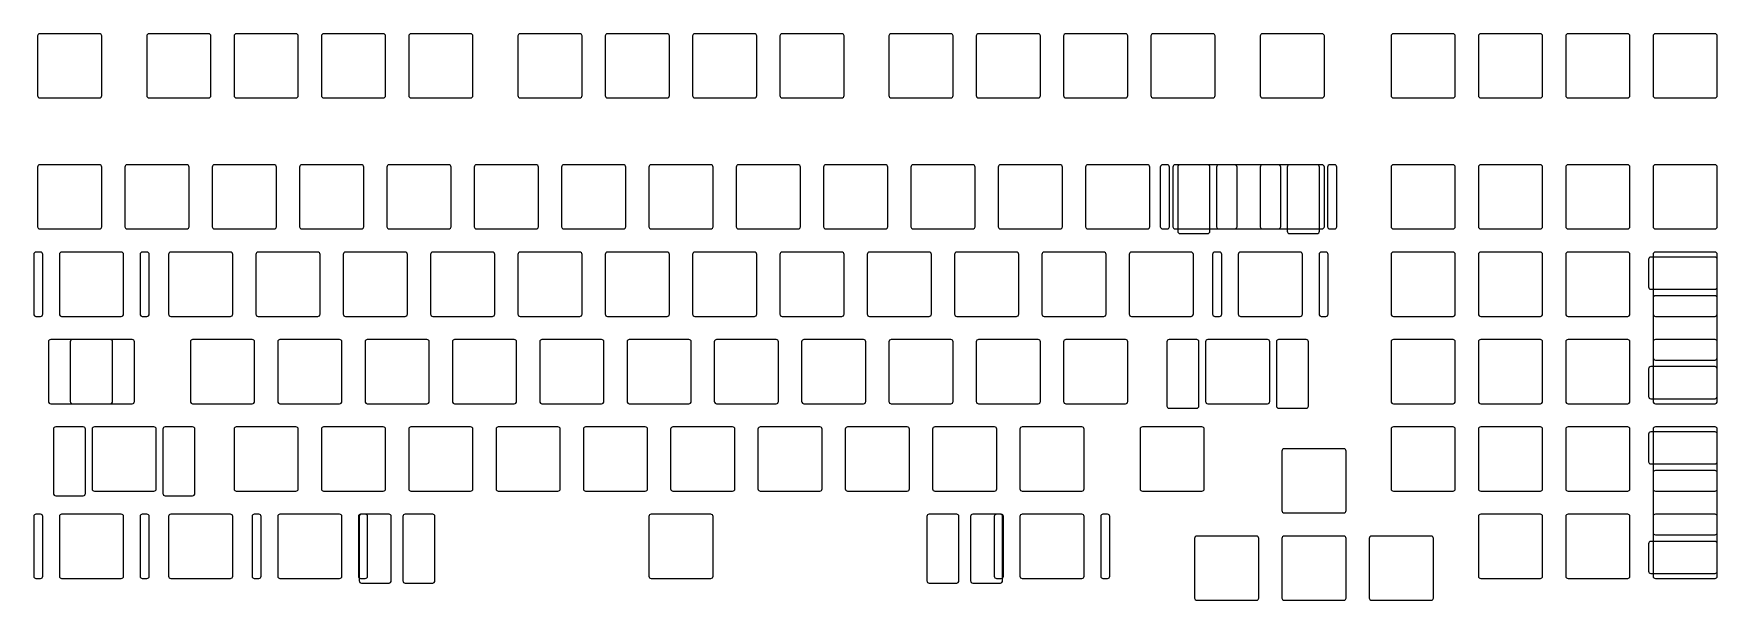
# Model space of a CAD drawing. Header units: millimetres. Extents: x 2 to 369, y -126 to -3.
import ezdxf

# ---------------------------------------------------------------- set-up
doc = ezdxf.new("R2010")
doc.units = ezdxf.units.MM

msp = doc.modelspace()

# ---------------------------------------------------------------- linework, layer by layer
for p, q in [((2.525, -3.025), (2.525, -16.025)), ((16.025, -2.525), (3.025, -2.525)), ((16.525, -16.025), (16.525, -3.025)), ((26.3375, -3.025), (26.3375, -16.025)), ((39.8375, -2.525), (26.8375, -2.525)), ((40.3375, -16.025), (40.3375, -3.025)), ((45.3875, -3.025), (45.3875, -16.025)), ((58.8875, -2.525), (45.8875, -2.525)), ((59.3875, -16.025), (59.3875, -3.025)), ((64.4375, -3.025), (64.4375, -16.025)), ((77.9375, -2.525), (64.9375, -2.525)), ((78.4375, -16.025), (78.4375, -3.025)), ((83.4875, -3.025), (83.4875, -16.025)), ((96.9875, -2.525), (83.9875, -2.525)), ((97.4875, -16.025), (97.4875, -3.025)), ((107.3, -3.025), (107.3, -16.025)), ((120.8, -2.525), (107.8, -2.525)), ((121.3, -16.025), (121.3, -3.025)), ((126.35, -3.025), (126.35, -16.025)), ((139.85, -2.525), (126.85, -2.525)), ((140.35, -16.025), (140.35, -3.025)), ((145.4, -3.025), (145.4, -16.025)), ((158.9, -2.525), (145.9, -2.525)), ((159.4, -16.025), (159.4, -3.025)), ((164.45, -3.025), (164.45, -16.025)), ((177.95, -2.525), (164.95, -2.525)), ((178.45, -16.025), (178.45, -3.025)), ((188.2625, -3.025), (188.2625, -16.025)), ((201.7625, -2.525), (188.7625, -2.525)), ((202.2625, -16.025), (202.2625, -3.025)), ((207.3125, -3.025), (207.3125, -16.025)), ((220.8125, -2.525), (207.8125, -2.525)), ((221.3125, -16.025), (221.3125, -3.025)), ((226.3625, -3.025), (226.3625, -16.025)), ((239.8625, -2.525), (226.8625, -2.525)), ((240.3625, -16.025), (240.3625, -3.025)), ((245.4125, -3.025), (245.4125, -16.025)), ((258.9125, -2.525), (245.9125, -2.525)), ((259.4125, -16.025), (259.4125, -3.025)), ((269.225, -3.025), (269.225, -16.025)), ((282.725, -2.525), (269.725, -2.525)), ((283.225, -16.025), (283.225, -3.025)), ((297.8, -3.025), (297.8, -16.025)), ((311.3, -2.525), (298.3, -2.525)), ((311.8, -16.025), (311.8, -3.025)), ((316.85, -3.025), (316.85, -16.025)), ((330.35, -2.525), (317.35, -2.525)), ((330.85, -16.025), (330.85, -3.025)), ((335.9, -3.025), (335.9, -16.025)), ((349.4, -2.525), (336.4, -2.525)), ((349.9, -16.025), (349.9, -3.025)), ((354.95, -3.025), (354.95, -16.025)), ((368.45, -2.525), (355.45, -2.525)), ((368.95, -16.025), (368.95, -3.025)), ((3.025, -16.525), (16.025, -16.525)), ((26.8375, -16.525), (39.8375, -16.525)), ((45.8875, -16.525), (58.8875, -16.525)), ((64.9375, -16.525), (77.9375, -16.525)), ((83.9875, -16.525), (96.9875, -16.525)), ((107.8, -16.525), (120.8, -16.525)), ((126.85, -16.525), (139.85, -16.525)), ((145.9, -16.525), (158.9, -16.525)), ((164.95, -16.525), (177.95, -16.525)), ((188.7625, -16.525), (201.7625, -16.525)), ((207.8125, -16.525), (220.8125, -16.525)), ((226.8625, -16.525), (239.8625, -16.525)), ((245.9125, -16.525), (258.9125, -16.525)), ((269.725, -16.525), (282.725, -16.525)), ((298.3, -16.525), (311.3, -16.525)), ((317.35, -16.525), (330.35, -16.525)), ((336.4, -16.525), (349.4, -16.525)), ((355.45, -16.525), (368.45, -16.525)), ((2.525, -31.6), (2.525, -44.6)), ((16.025, -31.1), (3.025, -31.1)), ((16.525, -44.6), (16.525, -31.6)), ((21.575, -31.6), (21.575, -44.6)), ((35.075, -31.1), (22.075, -31.1)), ((35.575, -44.6), (35.575, -31.6)), ((40.625, -31.6), (40.625, -44.6)), ((54.125, -31.1), (41.125, -31.1)), ((54.625, -44.6), (54.625, -31.6)), ((59.675, -31.6), (59.675, -44.6)), ((73.175, -31.1), (60.175, -31.1)), ((73.675, -44.6), (73.675, -31.6)), ((78.725, -31.6), (78.725, -44.6)), ((92.225, -31.1), (79.225, -31.1)), ((92.725, -44.6), (92.725, -31.6)), ((97.775, -31.6), (97.775, -44.6)), ((111.275, -31.1), (98.275, -31.1)), ((111.775, -44.6), (111.775, -31.6)), ((116.825, -31.6), (116.825, -44.6)), ((130.325, -31.1), (117.325, -31.1)), ((130.825, -44.6), (130.825, -31.6)), ((135.875, -31.6), (135.875, -44.6)), ((149.375, -31.1), (136.375, -31.1)), ((149.875, -44.6), (149.875, -31.6)), ((154.925, -31.6), (154.925, -44.6)), ((168.425, -31.1), (155.425, -31.1)), ((168.925, -44.6), (168.925, -31.6)), ((173.975, -31.6), (173.975, -44.6)), ((187.475, -31.1), (174.475, -31.1)), ((187.975, -44.6), (187.975, -31.6)), ((193.025, -31.6), (193.025, -44.6)), ((206.525, -31.1), (193.525, -31.1)), ((207.025, -44.6), (207.025, -31.6)), ((212.075, -31.6), (212.075, -44.6)), ((225.575, -31.1), (212.575, -31.1)), ((226.075, -44.6), (226.075, -31.6)), ((231.125, -31.6), (231.125, -44.6)), ((244.625, -31.1), (231.625, -31.1)), ((245.125, -44.6), (245.125, -31.6)), ((247.45, -31.6), (247.45, -44.6)), ((248.95, -31.1), (247.95, -31.1)), ((249.45, -44.6), (249.45, -31.6)), ((250.175, -31.6), (250.175, -44.6)), ((263.675, -31.1), (250.675, -31.1)), ((251.262, -31.6), (251.262, -45.6)), ((257.762, -31.1), (251.762, -31.1)), ((258.262, -45.6), (258.262, -31.6)), ((259.7, -31.6), (259.7, -44.6)), ((273.2, -31.1), (260.2, -31.1)), ((264.175, -44.6), (264.175, -31.6)), ((269.225, -31.6), (269.225, -44.6)), ((282.725, -31.1), (269.725, -31.1)), ((273.7, -44.6), (273.7, -31.6)), ((275.138, -31.6), (275.138, -45.6)), ((281.638, -31.1), (275.638, -31.1)), ((282.138, -45.6), (282.138, -31.6)), ((283.225, -44.6), (283.225, -31.6)), ((283.95, -31.6), (283.95, -44.6)), ((285.45, -31.1), (284.45, -31.1)), ((285.95, -44.6), (285.95, -31.6)), ((297.8, -31.6), (297.8, -44.6)), ((311.3, -31.1), (298.3, -31.1)), ((311.8, -44.6), (311.8, -31.6)), ((316.85, -31.6), (316.85, -44.6)), ((330.35, -31.1), (317.35, -31.1)), ((330.85, -44.6), (330.85, -31.6)), ((335.9, -31.6), (335.9, -44.6)), ((349.4, -31.1), (336.4, -31.1)), ((349.9, -44.6), (349.9, -31.6)), ((354.95, -31.6), (354.95, -44.6)), ((368.45, -31.1), (355.45, -31.1)), ((368.95, -44.6), (368.95, -31.6)), ((3.025, -45.1), (16.025, -45.1)), ((22.075, -45.1), (35.075, -45.1)), ((41.125, -45.1), (54.125, -45.1)), ((60.175, -45.1), (73.175, -45.1)), ((79.225, -45.1), (92.225, -45.1)), ((98.275, -45.1), (111.275, -45.1)), ((117.325, -45.1), (130.325, -45.1)), ((136.375, -45.1), (149.375, -45.1)), ((155.425, -45.1), (168.425, -45.1)), ((174.475, -45.1), (187.475, -45.1)), ((193.525, -45.1), (206.525, -45.1)), ((212.575, -45.1), (225.575, -45.1)), ((231.625, -45.1), (244.625, -45.1)), ((247.95, -45.1), (248.95, -45.1)), ((250.675, -45.1), (263.675, -45.1)), ((251.762, -46.1), (257.762, -46.1)), ((260.2, -45.1), (273.2, -45.1)), ((269.725, -45.1), (282.725, -45.1)), ((275.638, -46.1), (281.638, -46.1)), ((284.45, -45.1), (285.45, -45.1)), ((298.3, -45.1), (311.3, -45.1)), ((317.35, -45.1), (330.35, -45.1)), ((336.4, -45.1), (349.4, -45.1)), ((355.45, -45.1), (368.45, -45.1)), ((1.6875, -50.65), (1.6875, -63.65)), ((3.1875, -50.15), (2.1875, -50.15)), ((3.6875, -63.65), (3.6875, -50.65)), ((7.2875, -50.65), (7.2875, -63.65)), ((20.7875, -50.15), (7.7875, -50.15)), ((21.2875, -63.65), (21.2875, -50.65)), ((24.8875, -50.65), (24.8875, -63.65)), ((26.3875, -50.15), (25.3875, -50.15)), ((26.8875, -63.65), (26.8875, -50.65)), ((31.1, -50.65), (31.1, -63.65)), ((44.6, -50.15), (31.6, -50.15)), ((45.1, -63.65), (45.1, -50.65)), ((50.15, -50.65), (50.15, -63.65)), ((63.65, -50.15), (50.65, -50.15)), ((64.15, -63.65), (64.15, -50.65)), ((69.2, -50.65), (69.2, -63.65)), ((82.7, -50.15), (69.7, -50.15)), ((83.2, -63.65), (83.2, -50.65)), ((88.25, -50.65), (88.25, -63.65)), ((101.75, -50.15), (88.75, -50.15)), ((102.25, -63.65), (102.25, -50.65)), ((107.3, -50.65), (107.3, -63.65)), ((120.8, -50.15), (107.8, -50.15)), ((121.3, -63.65), (121.3, -50.65)), ((126.35, -50.65), (126.35, -63.65)), ((139.85, -50.15), (126.85, -50.15)), ((140.35, -63.65), (140.35, -50.65)), ((145.4, -50.65), (145.4, -63.65)), ((158.9, -50.15), (145.9, -50.15)), ((159.4, -63.65), (159.4, -50.65)), ((164.45, -50.65), (164.45, -63.65)), ((177.95, -50.15), (164.95, -50.15)), ((178.45, -63.65), (178.45, -50.65)), ((183.5, -50.65), (183.5, -63.65)), ((197, -50.15), (184, -50.15)), ((197.5, -63.65), (197.5, -50.65)), ((202.55, -50.65), (202.55, -63.65)), ((216.05, -50.15), (203.05, -50.15)), ((216.55, -63.65), (216.55, -50.65)), ((221.6, -50.65), (221.6, -63.65)), ((235.1, -50.15), (222.1, -50.15)), ((235.6, -63.65), (235.6, -50.65)), ((240.65, -50.65), (240.65, -63.65)), ((254.15, -50.15), (241.15, -50.15)), ((254.65, -63.65), (254.65, -50.65)), ((258.8625, -50.65), (258.8625, -63.65)), ((260.3625, -50.15), (259.3625, -50.15)), ((260.8625, -63.65), (260.8625, -50.65)), ((264.4625, -50.65), (264.4625, -63.65)), ((277.9625, -50.15), (264.9625, -50.15)), ((278.4625, -63.65), (278.4625, -50.65)), ((282.0625, -50.65), (282.0625, -63.65)), ((283.5625, -50.15), (282.5625, -50.15)), ((284.0625, -63.65), (284.0625, -50.65)), ((297.8, -50.65), (297.8, -63.65)), ((311.3, -50.15), (298.3, -50.15)), ((311.8, -63.65), (311.8, -50.65)), ((316.85, -50.65), (316.85, -63.65)), ((330.35, -50.15), (317.35, -50.15)), ((330.85, -63.65), (330.85, -50.65)), ((335.9, -50.65), (335.9, -63.65)), ((349.4, -50.15), (336.4, -50.15)), ((349.9, -63.65), (349.9, -50.65)), ((368.45, -51.237), (354.45, -51.237)), ((354.95, -50.65), (354.95, -63.65)), ((368.45, -50.15), (355.45, -50.15)), ((368.95, -63.65), (368.95, -50.65)), ((353.95, -51.737), (353.95, -57.737)), ((368.95, -57.737), (368.95, -51.737)), ((354.45, -58.237), (368.45, -58.237)), ((354.95, -60.175), (354.95, -73.175)), ((368.45, -59.675), (355.45, -59.675)), ((368.95, -73.175), (368.95, -60.175)), ((2.1875, -64.15), (3.1875, -64.15)), ((7.7875, -64.15), (20.7875, -64.15)), ((25.3875, -64.15), (26.3875, -64.15)), ((31.6, -64.15), (44.6, -64.15)), ((50.65, -64.15), (63.65, -64.15)), ((69.7, -64.15), (82.7, -64.15)), ((88.75, -64.15), (101.75, -64.15)), ((107.8, -64.15), (120.8, -64.15)), ((126.85, -64.15), (139.85, -64.15)), ((145.9, -64.15), (158.9, -64.15)), ((164.95, -64.15), (177.95, -64.15)), ((184, -64.15), (197, -64.15)), ((203.05, -64.15), (216.05, -64.15)), ((222.1, -64.15), (235.1, -64.15)), ((241.15, -64.15), (254.15, -64.15)), ((259.3625, -64.15), (260.3625, -64.15)), ((264.9625, -64.15), (277.9625, -64.15)), ((282.5625, -64.15), (283.5625, -64.15)), ((298.3, -64.15), (311.3, -64.15)), ((317.35, -64.15), (330.35, -64.15)), ((336.4, -64.15), (349.4, -64.15)), ((355.45, -64.15), (368.45, -64.15)), ((4.90625, -69.7), (4.90625, -82.7)), ((18.40625, -69.2), (5.40625, -69.2)), ((9.66875, -69.7), (9.66875, -82.7)), ((23.16875, -69.2), (10.16875, -69.2)), ((18.90625, -82.7), (18.90625, -69.7)), ((23.66875, -82.7), (23.66875, -69.7)), ((35.8625, -69.7), (35.8625, -82.7)), ((49.3625, -69.2), (36.3625, -69.2)), ((49.8625, -82.7), (49.8625, -69.7)), ((54.9125, -69.7), (54.9125, -82.7)), ((68.4125, -69.2), (55.4125, -69.2)), ((68.9125, -82.7), (68.9125, -69.7)), ((73.9625, -69.7), (73.9625, -82.7)), ((87.4625, -69.2), (74.4625, -69.2)), ((87.9625, -82.7), (87.9625, -69.7)), ((93.0125, -69.7), (93.0125, -82.7)), ((106.5125, -69.2), (93.5125, -69.2)), ((107.0125, -82.7), (107.0125, -69.7)), ((112.0625, -69.7), (112.0625, -82.7)), ((125.5625, -69.2), (112.5625, -69.2)), ((126.0625, -82.7), (126.0625, -69.7)), ((131.1125, -69.7), (131.1125, -82.7)), ((144.6125, -69.2), (131.6125, -69.2)), ((145.1125, -82.7), (145.1125, -69.7)), ((150.1625, -69.7), (150.1625, -82.7)), ((163.6625, -69.2), (150.6625, -69.2)), ((164.1625, -82.7), (164.1625, -69.7)), ((169.2125, -69.7), (169.2125, -82.7)), ((182.7125, -69.2), (169.7125, -69.2)), ((183.2125, -82.7), (183.2125, -69.7)), ((188.2625, -69.7), (188.2625, -82.7)), ((201.7625, -69.2), (188.7625, -69.2)), ((202.2625, -82.7), (202.2625, -69.7)), ((207.3125, -69.7), (207.3125, -82.7)), ((220.8125, -69.2), (207.8125, -69.2)), ((221.3125, -82.7), (221.3125, -69.7)), ((226.3625, -69.7), (226.3625, -82.7)), ((239.8625, -69.2), (226.8625, -69.2)), ((240.3625, -82.7), (240.3625, -69.7)), ((248.88075, -69.7), (248.88075, -83.7)), ((255.38075, -69.2), (249.38075, -69.2)), ((255.88075, -83.7), (255.88075, -69.7)), ((257.31875, -69.7), (257.31875, -82.7)), ((270.81875, -69.2), (257.81875, -69.2)), ((271.31875, -82.7), (271.31875, -69.7)), ((272.75675, -69.7), (272.75675, -83.7)), ((279.25675, -69.2), (273.25675, -69.2)), ((279.75675, -83.7), (279.75675, -69.7)), ((297.8, -69.7), (297.8, -82.7)), ((311.3, -69.2), (298.3, -69.2)), ((311.8, -82.7), (311.8, -69.7)), ((316.85, -69.7), (316.85, -82.7)), ((330.35, -69.2), (317.35, -69.2)), ((330.85, -82.7), (330.85, -69.7)), ((335.9, -69.7), (335.9, -82.7)), ((349.4, -69.2), (336.4, -69.2)), ((349.9, -82.7), (349.9, -69.7)), ((354.95, -69.7), (354.95, -82.7)), ((368.45, -69.2), (355.45, -69.2)), ((368.95, -82.7), (368.95, -69.7)), ((353.95, -75.613), (353.95, -81.613)), ((368.45, -75.113), (354.45, -75.113)), ((355.45, -73.675), (368.45, -73.675)), ((368.95, -81.613), (368.95, -75.613)), ((5.40625, -83.2), (18.40625, -83.2)), ((10.16875, -83.2), (23.16875, -83.2)), ((36.3625, -83.2), (49.3625, -83.2)), ((55.4125, -83.2), (68.4125, -83.2)), ((74.4625, -83.2), (87.4625, -83.2)), ((93.5125, -83.2), (106.5125, -83.2)), ((112.5625, -83.2), (125.5625, -83.2)), ((131.6125, -83.2), (144.6125, -83.2)), ((150.6625, -83.2), (163.6625, -83.2)), ((169.7125, -83.2), (182.7125, -83.2)), ((188.7625, -83.2), (201.7625, -83.2)), ((207.8125, -83.2), (220.8125, -83.2)), ((226.8625, -83.2), (239.8625, -83.2)), ((249.38075, -84.2), (255.38075, -84.2)), ((257.81875, -83.2), (270.81875, -83.2)), ((273.25675, -84.2), (279.25675, -84.2)), ((298.3, -83.2), (311.3, -83.2)), ((317.35, -83.2), (330.35, -83.2)), ((336.4, -83.2), (349.4, -83.2)), ((354.45, -82.113), (368.45, -82.113)), ((355.45, -83.2), (368.45, -83.2)), ((5.99325, -88.75), (5.99325, -102.75)), ((12.49325, -88.25), (6.49325, -88.25)), ((12.99325, -102.75), (12.99325, -88.75)), ((14.43125, -88.75), (14.43125, -101.75)), ((27.93125, -88.25), (14.93125, -88.25)), ((28.43125, -101.75), (28.43125, -88.75)), ((29.86925, -88.75), (29.86925, -102.75)), ((36.36925, -88.25), (30.36925, -88.25)), ((36.86925, -102.75), (36.86925, -88.75)), ((45.3875, -88.75), (45.3875, -101.75)), ((58.8875, -88.25), (45.8875, -88.25)), ((59.3875, -101.75), (59.3875, -88.75)), ((64.4375, -88.75), (64.4375, -101.75)), ((77.9375, -88.25), (64.9375, -88.25)), ((78.4375, -101.75), (78.4375, -88.75)), ((83.4875, -88.75), (83.4875, -101.75)), ((96.9875, -88.25), (83.9875, -88.25)), ((97.4875, -101.75), (97.4875, -88.75)), ((102.5375, -88.75), (102.5375, -101.75)), ((116.0375, -88.25), (103.0375, -88.25)), ((116.5375, -101.75), (116.5375, -88.75)), ((121.5875, -88.75), (121.5875, -101.75)), ((135.0875, -88.25), (122.0875, -88.25)), ((135.5875, -101.75), (135.5875, -88.75)), ((140.6375, -88.75), (140.6375, -101.75)), ((154.1375, -88.25), (141.1375, -88.25)), ((154.6375, -101.75), (154.6375, -88.75)), ((159.6875, -88.75), (159.6875, -101.75)), ((173.1875, -88.25), (160.1875, -88.25)), ((173.6875, -101.75), (173.6875, -88.75)), ((178.7375, -88.75), (178.7375, -101.75)), ((192.2375, -88.25), (179.2375, -88.25)), ((192.7375, -101.75), (192.7375, -88.75)), ((197.7875, -88.75), (197.7875, -101.75)), ((211.2875, -88.25), (198.2875, -88.25)), ((211.7875, -101.75), (211.7875, -88.75)), ((216.8375, -88.75), (216.8375, -101.75)), ((230.3375, -88.25), (217.3375, -88.25)), ((230.8375, -101.75), (230.8375, -88.75)), ((243.03125, -88.75), (243.03125, -101.75)), ((256.53125, -88.25), (243.53125, -88.25)), ((257.03125, -101.75), (257.03125, -88.75)), ((297.8, -88.75), (297.8, -101.75)), ((311.3, -88.25), (298.3, -88.25)), ((311.8, -101.75), (311.8, -88.75)), ((316.85, -88.75), (316.85, -101.75)), ((330.35, -88.25), (317.35, -88.25)), ((330.85, -101.75), (330.85, -88.75)), ((335.9, -88.75), (335.9, -101.75)), ((349.4, -88.25), (336.4, -88.25)), ((349.9, -101.75), (349.9, -88.75)), ((353.95, -89.837), (353.95, -95.837)), ((368.45, -89.337), (354.45, -89.337)), ((354.95, -88.75), (354.95, -101.75)), ((368.45, -88.25), (355.45, -88.25)), ((368.95, -101.75), (368.95, -88.75)), ((368.95, -95.837), (368.95, -89.837)), ((273.9875, -93.5125), (273.9875, -106.5125)), ((287.4875, -93.0125), (274.4875, -93.0125)), ((287.9875, -106.5125), (287.9875, -93.5125)), ((354.45, -96.337), (368.45, -96.337)), ((354.95, -98.275), (354.95, -111.275)), ((368.45, -97.775), (355.45, -97.775)), ((368.95, -111.275), (368.95, -98.275)), ((14.93125, -102.25), (27.93125, -102.25)), ((45.8875, -102.25), (58.8875, -102.25)), ((64.9375, -102.25), (77.9375, -102.25)), ((83.9875, -102.25), (96.9875, -102.25)), ((103.0375, -102.25), (116.0375, -102.25)), ((122.0875, -102.25), (135.0875, -102.25)), ((141.1375, -102.25), (154.1375, -102.25)), ((160.1875, -102.25), (173.1875, -102.25)), ((179.2375, -102.25), (192.2375, -102.25)), ((198.2875, -102.25), (211.2875, -102.25)), ((217.3375, -102.25), (230.3375, -102.25)), ((243.53125, -102.25), (256.53125, -102.25)), ((298.3, -102.25), (311.3, -102.25)), ((317.35, -102.25), (330.35, -102.25)), ((336.4, -102.25), (349.4, -102.25)), ((355.45, -102.25), (368.45, -102.25)), ((6.49325, -103.25), (12.49325, -103.25)), ((30.36925, -103.25), (36.36925, -103.25)), ((1.6875, -107.8), (1.6875, -120.8)), ((3.1875, -107.3), (2.1875, -107.3)), ((3.6875, -120.8), (3.6875, -107.8)), ((7.2875, -107.8), (7.2875, -120.8)), ((20.7875, -107.3), (7.7875, -107.3)), ((21.2875, -120.8), (21.2875, -107.8)), ((24.8875, -107.8), (24.8875, -120.8)), ((26.3875, -107.3), (25.3875, -107.3)), ((26.8875, -120.8), (26.8875, -107.8)), ((31.1, -107.8), (31.1, -120.8)), ((44.6, -107.3), (31.6, -107.3)), ((45.1, -120.8), (45.1, -107.8)), ((49.3125, -107.8), (49.3125, -120.8)), ((50.8125, -107.3), (49.8125, -107.3)), ((51.3125, -120.8), (51.3125, -107.8)), ((54.9125, -107.8), (54.9125, -120.8)), ((68.4125, -107.3), (55.4125, -107.3)), ((68.9125, -120.8), (68.9125, -107.8)), ((72.5125, -107.8), (72.5125, -120.8)), ((72.7, -107.8), (72.7, -121.8)), ((74.0125, -107.3), (73.0125, -107.3)), ((79.2, -107.3), (73.2, -107.3)), ((74.5125, -120.8), (74.5125, -107.8)), ((79.7, -121.8), (79.7, -107.8)), ((82.225, -107.8), (82.225, -121.8)), ((88.725, -107.3), (82.725, -107.3)), ((89.225, -121.8), (89.225, -107.8)), ((135.875, -107.8), (135.875, -120.8)), ((135.875, -107.8), (135.875, -120.8)), ((149.375, -107.3), (136.375, -107.3)), ((149.375, -107.3), (136.375, -107.3)), ((149.875, -120.8), (149.875, -107.8)), ((149.875, -120.8), (149.875, -107.8)), ((196.525, -107.8), (196.525, -121.8)), ((203.025, -107.3), (197.025, -107.3)), ((203.525, -121.8), (203.525, -107.8)), ((206.05, -107.8), (206.05, -121.8)), ((212.55, -107.3), (206.55, -107.3)), ((211.2375, -107.8), (211.2375, -120.8)), ((212.7375, -107.3), (211.7375, -107.3)), ((213.05, -121.8), (213.05, -107.8)), ((213.2375, -120.8), (213.2375, -107.8)), ((216.8375, -107.8), (216.8375, -120.8)), ((230.3375, -107.3), (217.3375, -107.3)), ((230.8375, -120.8), (230.8375, -107.8)), ((234.4375, -107.8), (234.4375, -120.8)), ((235.9375, -107.3), (234.9375, -107.3)), ((236.4375, -120.8), (236.4375, -107.8)), ((274.4875, -107.0125), (287.4875, -107.0125)), ((316.85, -107.8), (316.85, -120.8)), ((330.35, -107.3), (317.35, -107.3)), ((330.85, -120.8), (330.85, -107.8)), ((335.9, -107.8), (335.9, -120.8)), ((349.4, -107.3), (336.4, -107.3)), ((349.9, -120.8), (349.9, -107.8)), ((354.95, -107.8), (354.95, -120.8)), ((368.45, -107.3), (355.45, -107.3)), ((368.95, -120.8), (368.95, -107.8)), ((254.9375, -112.5625), (254.9375, -125.5625)), ((268.4375, -112.0625), (255.4375, -112.0625)), ((268.9375, -125.5625), (268.9375, -112.5625)), ((273.9875, -112.5625), (273.9875, -125.5625)), ((287.4875, -112.0625), (274.4875, -112.0625)), ((287.9875, -125.5625), (287.9875, -112.5625)), ((293.0375, -112.5625), (293.0375, -125.5625)), ((306.5375, -112.0625), (293.5375, -112.0625)), ((307.0375, -125.5625), (307.0375, -112.5625)), ((353.95, -113.713), (353.95, -119.713)), ((368.45, -113.213), (354.45, -113.213)), ((355.45, -111.775), (368.45, -111.775)), ((368.95, -119.713), (368.95, -113.713)), ((354.45, -120.213), (368.45, -120.213)), ((2.1875, -121.3), (3.1875, -121.3)), ((7.7875, -121.3), (20.7875, -121.3)), ((25.3875, -121.3), (26.3875, -121.3)), ((31.6, -121.3), (44.6, -121.3)), ((49.8125, -121.3), (50.8125, -121.3)), ((55.4125, -121.3), (68.4125, -121.3)), ((73.0125, -121.3), (74.0125, -121.3)), ((73.2, -122.3), (79.2, -122.3)), ((82.725, -122.3), (88.725, -122.3)), ((136.375, -121.3), (149.375, -121.3)), ((136.375, -121.3), (149.375, -121.3)), ((197.025, -122.3), (203.025, -122.3)), ((206.55, -122.3), (212.55, -122.3)), ((211.7375, -121.3), (212.7375, -121.3)), ((217.3375, -121.3), (230.3375, -121.3)), ((234.9375, -121.3), (235.9375, -121.3)), ((317.35, -121.3), (330.35, -121.3)), ((336.4, -121.3), (349.4, -121.3)), ((355.45, -121.3), (368.45, -121.3)), ((255.4375, -126.0625), (268.4375, -126.0625)), ((274.4875, -126.0625), (287.4875, -126.0625)), ((293.5375, -126.0625), (306.5375, -126.0625))]:
    msp.add_line(p, q)
for centre, start, end in [((3.025, -3.025), 90, 180), ((16.025, -3.025), 0, 90), ((26.8375, -3.025), 90, 180), ((39.8375, -3.025), 0, 90), ((45.8875, -3.025), 90, 180), ((58.8875, -3.025), 0, 90), ((64.9375, -3.025), 90, 180), ((77.9375, -3.025), 0, 90), ((83.9875, -3.025), 90, 180), ((96.9875, -3.025), 0, 90), ((107.8, -3.025), 90, 180), ((120.8, -3.025), 0, 90), ((126.85, -3.025), 90, 180), ((139.85, -3.025), 0, 90), ((145.9, -3.025), 90, 180), ((158.9, -3.025), 0, 90), ((164.95, -3.025), 90, 180), ((177.95, -3.025), 0, 90), ((188.7625, -3.025), 90, 180), ((201.7625, -3.025), 0, 90), ((207.8125, -3.025), 90, 180), ((220.8125, -3.025), 0, 90), ((226.8625, -3.025), 90, 180), ((239.8625, -3.025), 0, 90), ((245.9125, -3.025), 90, 180), ((258.9125, -3.025), 0, 90), ((269.725, -3.025), 90, 180), ((282.725, -3.025), 0, 90), ((298.3, -3.025), 90, 180), ((311.3, -3.025), 0, 90), ((317.35, -3.025), 90, 180), ((330.35, -3.025), 0, 90), ((336.4, -3.025), 90, 180), ((349.4, -3.025), 0, 90), ((355.45, -3.025), 90, 180), ((368.45, -3.025), 0, 90), ((3.025, -16.025), 180, 270), ((16.025, -16.025), 270, 0), ((26.8375, -16.025), 180, 270), ((39.8375, -16.025), 270, 0), ((45.8875, -16.025), 180, 270), ((58.8875, -16.025), 270, 0), ((64.9375, -16.025), 180, 270), ((77.9375, -16.025), 270, 0), ((83.9875, -16.025), 180, 270), ((96.9875, -16.025), 270, 0), ((107.8, -16.025), 180, 270), ((120.8, -16.025), 270, 0), ((126.85, -16.025), 180, 270), ((139.85, -16.025), 270, 0), ((145.9, -16.025), 180, 270), ((158.9, -16.025), 270, 0), ((164.95, -16.025), 180, 270), ((177.95, -16.025), 270, 0), ((188.7625, -16.025), 180, 270), ((201.7625, -16.025), 270, 0), ((207.8125, -16.025), 180, 270), ((220.8125, -16.025), 270, 0), ((226.8625, -16.025), 180, 270), ((239.8625, -16.025), 270, 0), ((245.9125, -16.025), 180, 270), ((258.9125, -16.025), 270, 0), ((269.725, -16.025), 180, 270), ((282.725, -16.025), 270, 0), ((298.3, -16.025), 180, 270), ((311.3, -16.025), 270, 0), ((317.35, -16.025), 180, 270), ((330.35, -16.025), 270, 0), ((336.4, -16.025), 180, 270), ((349.4, -16.025), 270, 0), ((355.45, -16.025), 180, 270), ((368.45, -16.025), 270, 0), ((3.025, -31.6), 90, 180), ((16.025, -31.6), 0, 90), ((22.075, -31.6), 90, 180), ((35.075, -31.6), 0, 90), ((41.125, -31.6), 90, 180), ((54.125, -31.6), 0, 90), ((60.175, -31.6), 90, 180), ((73.175, -31.6), 0, 90), ((79.225, -31.6), 90, 180), ((92.225, -31.6), 0, 90), ((98.275, -31.6), 90, 180), ((111.275, -31.6), 0, 90), ((117.325, -31.6), 90, 180), ((130.325, -31.6), 0, 90), ((136.375, -31.6), 90, 180), ((149.375, -31.6), 0, 90), ((155.425, -31.6), 90, 180), ((168.425, -31.6), 0, 90), ((174.475, -31.6), 90, 180), ((187.475, -31.6), 0, 90), ((193.525, -31.6), 90, 180), ((206.525, -31.6), 0, 90), ((212.575, -31.6), 90, 180), ((225.575, -31.6), 0, 90), ((231.625, -31.6), 90, 180), ((244.625, -31.6), 0, 90), ((247.95, -31.6), 90, 180), ((248.95, -31.6), 0, 90), ((250.675, -31.6), 90, 180), ((251.762, -31.6), 90, 180), ((257.762, -31.6), 0, 90), ((260.2, -31.6), 90, 180), ((263.675, -31.6), 0, 90), ((269.725, -31.6), 90, 180), ((273.2, -31.6), 0, 90), ((275.638, -31.6), 90, 180), ((281.638, -31.6), 0, 90), ((282.725, -31.6), 0, 90), ((284.45, -31.6), 90, 180), ((285.45, -31.6), 0, 90), ((298.3, -31.6), 90, 180), ((311.3, -31.6), 0, 90), ((317.35, -31.6), 90, 180), ((330.35, -31.6), 0, 90), ((336.4, -31.6), 90, 180), ((349.4, -31.6), 0, 90), ((355.45, -31.6), 90, 180), ((368.45, -31.6), 0, 90), ((3.025, -44.6), 180, 270), ((16.025, -44.6), 270, 0), ((22.075, -44.6), 180, 270), ((35.075, -44.6), 270, 0), ((41.125, -44.6), 180, 270), ((54.125, -44.6), 270, 0), ((60.175, -44.6), 180, 270), ((73.175, -44.6), 270, 0), ((79.225, -44.6), 180, 270), ((92.225, -44.6), 270, 0), ((98.275, -44.6), 180, 270), ((111.275, -44.6), 270, 0), ((117.325, -44.6), 180, 270), ((130.325, -44.6), 270, 0), ((136.375, -44.6), 180, 270), ((149.375, -44.6), 270, 0), ((155.425, -44.6), 180, 270), ((168.425, -44.6), 270, 0), ((174.475, -44.6), 180, 270), ((187.475, -44.6), 270, 0), ((193.525, -44.6), 180, 270), ((206.525, -44.6), 270, 0), ((212.575, -44.6), 180, 270), ((225.575, -44.6), 270, 0), ((231.625, -44.6), 180, 270), ((244.625, -44.6), 270, 0), ((247.95, -44.6), 180, 270), ((248.95, -44.6), 270, 0), ((250.675, -44.6), 180, 270), ((251.762, -45.6), 180, 270), ((257.762, -45.6), 270, 0), ((260.2, -44.6), 180, 270), ((263.675, -44.6), 270, 0), ((269.725, -44.6), 180, 270), ((273.2, -44.6), 270, 0), ((275.638, -45.6), 180, 270), ((281.638, -45.6), 270, 0), ((282.725, -44.6), 270, 0), ((284.45, -44.6), 180, 270), ((285.45, -44.6), 270, 0), ((298.3, -44.6), 180, 270), ((311.3, -44.6), 270, 0), ((317.35, -44.6), 180, 270), ((330.35, -44.6), 270, 0), ((336.4, -44.6), 180, 270), ((349.4, -44.6), 270, 0), ((355.45, -44.6), 180, 270), ((368.45, -44.6), 270, 0), ((2.1875, -50.65), 90, 180), ((3.1875, -50.65), 0, 90), ((7.7875, -50.65), 90, 180), ((20.7875, -50.65), 0, 90), ((25.3875, -50.65), 90, 180), ((26.3875, -50.65), 0, 90), ((31.6, -50.65), 90, 180), ((44.6, -50.65), 0, 90), ((50.65, -50.65), 90, 180), ((63.65, -50.65), 0, 90), ((69.7, -50.65), 90, 180), ((82.7, -50.65), 0, 90), ((88.75, -50.65), 90, 180), ((101.75, -50.65), 0, 90), ((107.8, -50.65), 90, 180), ((120.8, -50.65), 0, 90), ((126.85, -50.65), 90, 180), ((139.85, -50.65), 0, 90), ((145.9, -50.65), 90, 180), ((158.9, -50.65), 0, 90), ((164.95, -50.65), 90, 180), ((177.95, -50.65), 0, 90), ((184, -50.65), 90, 180), ((197, -50.65), 0, 90), ((203.05, -50.65), 90, 180), ((216.05, -50.65), 0, 90), ((222.1, -50.65), 90, 180), ((235.1, -50.65), 0, 90), ((241.15, -50.65), 90, 180), ((254.15, -50.65), 0, 90), ((259.3625, -50.65), 90, 180), ((260.3625, -50.65), 0, 90), ((264.9625, -50.65), 90, 180), ((277.9625, -50.65), 0, 90), ((282.5625, -50.65), 90, 180), ((283.5625, -50.65), 0, 90), ((298.3, -50.65), 90, 180), ((311.3, -50.65), 0, 90), ((317.35, -50.65), 90, 180), ((330.35, -50.65), 0, 90), ((336.4, -50.65), 90, 180), ((349.4, -50.65), 0, 90), ((354.45, -51.737), 90, 180), ((355.45, -50.65), 90, 180), ((368.45, -50.65), 0, 90), ((368.45, -51.737), 0, 90), ((354.45, -57.737), 180, 270), ((368.45, -57.737), 270, 0), ((355.45, -60.175), 90, 180), ((368.45, -60.175), 0, 90), ((2.1875, -63.65), 180, 270), ((3.1875, -63.65), 270, 0), ((7.7875, -63.65), 180, 270), ((20.7875, -63.65), 270, 0), ((25.3875, -63.65), 180, 270), ((26.3875, -63.65), 270, 0), ((31.6, -63.65), 180, 270), ((44.6, -63.65), 270, 0), ((50.65, -63.65), 180, 270), ((63.65, -63.65), 270, 0), ((69.7, -63.65), 180, 270), ((82.7, -63.65), 270, 0), ((88.75, -63.65), 180, 270), ((101.75, -63.65), 270, 0), ((107.8, -63.65), 180, 270), ((120.8, -63.65), 270, 0), ((126.85, -63.65), 180, 270), ((139.85, -63.65), 270, 0), ((145.9, -63.65), 180, 270), ((158.9, -63.65), 270, 0), ((164.95, -63.65), 180, 270), ((177.95, -63.65), 270, 0), ((184, -63.65), 180, 270), ((197, -63.65), 270, 0), ((203.05, -63.65), 180, 270), ((216.05, -63.65), 270, 0), ((222.1, -63.65), 180, 270), ((235.1, -63.65), 270, 0), ((241.15, -63.65), 180, 270), ((254.15, -63.65), 270, 0), ((259.3625, -63.65), 180, 270), ((260.3625, -63.65), 270, 0), ((264.9625, -63.65), 180, 270), ((277.9625, -63.65), 270, 0), ((282.5625, -63.65), 180, 270), ((283.5625, -63.65), 270, 0), ((298.3, -63.65), 180, 270), ((311.3, -63.65), 270, 0), ((317.35, -63.65), 180, 270), ((330.35, -63.65), 270, 0), ((336.4, -63.65), 180, 270), ((349.4, -63.65), 270, 0), ((355.45, -63.65), 180, 270), ((368.45, -63.65), 270, 0), ((5.40625, -69.7), 90, 180), ((10.16875, -69.7), 90, 180), ((18.40625, -69.7), 0, 90), ((23.16875, -69.7), 0, 90), ((36.3625, -69.7), 90, 180), ((49.3625, -69.7), 0, 90), ((55.4125, -69.7), 90, 180), ((68.4125, -69.7), 0, 90), ((74.4625, -69.7), 90, 180), ((87.4625, -69.7), 0, 90), ((93.5125, -69.7), 90, 180), ((106.5125, -69.7), 0, 90), ((112.5625, -69.7), 90, 180), ((125.5625, -69.7), 0, 90), ((131.6125, -69.7), 90, 180), ((144.6125, -69.7), 0, 90), ((150.6625, -69.7), 90, 180), ((163.6625, -69.7), 0, 90), ((169.7125, -69.7), 90, 180), ((182.7125, -69.7), 0, 90), ((188.7625, -69.7), 90, 180), ((201.7625, -69.7), 0, 90), ((207.8125, -69.7), 90, 180), ((220.8125, -69.7), 0, 90), ((226.8625, -69.7), 90, 180), ((239.8625, -69.7), 0, 90), ((249.38075, -69.7), 90, 180), ((255.38075, -69.7), 0, 90), ((257.81875, -69.7), 90, 180), ((270.81875, -69.7), 0, 90), ((273.25675, -69.7), 90, 180), ((279.25675, -69.7), 0, 90), ((298.3, -69.7), 90, 180), ((311.3, -69.7), 0, 90), ((317.35, -69.7), 90, 180), ((330.35, -69.7), 0, 90), ((336.4, -69.7), 90, 180), ((349.4, -69.7), 0, 90), ((355.45, -69.7), 90, 180), ((368.45, -69.7), 0, 90), ((355.45, -73.175), 180, 270), ((368.45, -73.175), 270, 0), ((354.45, -75.613), 90, 180), ((368.45, -75.613), 0, 90), ((5.40625, -82.7), 180, 270), ((10.16875, -82.7), 180, 270), ((18.40625, -82.7), 270, 0), ((23.16875, -82.7), 270, 0), ((36.3625, -82.7), 180, 270), ((49.3625, -82.7), 270, 0), ((55.4125, -82.7), 180, 270), ((68.4125, -82.7), 270, 0), ((74.4625, -82.7), 180, 270), ((87.4625, -82.7), 270, 0), ((93.5125, -82.7), 180, 270), ((106.5125, -82.7), 270, 0), ((112.5625, -82.7), 180, 270), ((125.5625, -82.7), 270, 0), ((131.6125, -82.7), 180, 270), ((144.6125, -82.7), 270, 0), ((150.6625, -82.7), 180, 270), ((163.6625, -82.7), 270, 0), ((169.7125, -82.7), 180, 270), ((182.7125, -82.7), 270, 0), ((188.7625, -82.7), 180, 270), ((201.7625, -82.7), 270, 0), ((207.8125, -82.7), 180, 270), ((220.8125, -82.7), 270, 0), ((226.8625, -82.7), 180, 270), ((239.8625, -82.7), 270, 0), ((249.38075, -83.7), 180, 270), ((255.38075, -83.7), 270, 0), ((257.81875, -82.7), 180, 270), ((270.81875, -82.7), 270, 0), ((273.25675, -83.7), 180, 270), ((279.25675, -83.7), 270, 0), ((298.3, -82.7), 180, 270), ((311.3, -82.7), 270, 0), ((317.35, -82.7), 180, 270), ((330.35, -82.7), 270, 0), ((336.4, -82.7), 180, 270), ((349.4, -82.7), 270, 0), ((354.45, -81.613), 180, 270), ((355.45, -82.7), 180, 270), ((368.45, -81.613), 270, 0), ((368.45, -82.7), 270, 0), ((6.49325, -88.75), 90, 180), ((12.49325, -88.75), 0, 90), ((14.93125, -88.75), 90, 180), ((27.93125, -88.75), 0, 90), ((30.36925, -88.75), 90, 180), ((36.36925, -88.75), 0, 90), ((45.8875, -88.75), 90, 180), ((58.8875, -88.75), 0, 90), ((64.9375, -88.75), 90, 180), ((77.9375, -88.75), 0, 90), ((83.9875, -88.75), 90, 180), ((96.9875, -88.75), 0, 90), ((103.0375, -88.75), 90, 180), ((116.0375, -88.75), 0, 90), ((122.0875, -88.75), 90, 180), ((135.0875, -88.75), 0, 90), ((141.1375, -88.75), 90, 180), ((154.1375, -88.75), 0, 90), ((160.1875, -88.75), 90, 180), ((173.1875, -88.75), 0, 90), ((179.2375, -88.75), 90, 180), ((192.2375, -88.75), 0, 90), ((198.2875, -88.75), 90, 180), ((211.2875, -88.75), 0, 90), ((217.3375, -88.75), 90, 180), ((230.3375, -88.75), 0, 90), ((243.53125, -88.75), 90, 180), ((256.53125, -88.75), 0, 90), ((298.3, -88.75), 90, 180), ((311.3, -88.75), 0, 90), ((317.35, -88.75), 90, 180), ((330.35, -88.75), 0, 90), ((336.4, -88.75), 90, 180), ((349.4, -88.75), 0, 90), ((354.45, -89.837), 90, 180), ((355.45, -88.75), 90, 180), ((368.45, -88.75), 0, 90), ((368.45, -89.837), 0, 90), ((274.4875, -93.5125), 90, 180), ((287.4875, -93.5125), 0, 90), ((354.45, -95.837), 180, 270), ((355.45, -98.275), 90, 180), ((368.45, -95.837), 270, 0), ((368.45, -98.275), 0, 90), ((6.49325, -102.75), 180, 270), ((12.49325, -102.75), 270, 0), ((14.93125, -101.75), 180, 270), ((27.93125, -101.75), 270, 0), ((30.36925, -102.75), 180, 270), ((36.36925, -102.75), 270, 0), ((45.8875, -101.75), 180, 270), ((58.8875, -101.75), 270, 0), ((64.9375, -101.75), 180, 270), ((77.9375, -101.75), 270, 0), ((83.9875, -101.75), 180, 270), ((96.9875, -101.75), 270, 0), ((103.0375, -101.75), 180, 270), ((116.0375, -101.75), 270, 0), ((122.0875, -101.75), 180, 270), ((135.0875, -101.75), 270, 0), ((141.1375, -101.75), 180, 270), ((154.1375, -101.75), 270, 0), ((160.1875, -101.75), 180, 270), ((173.1875, -101.75), 270, 0), ((179.2375, -101.75), 180, 270), ((192.2375, -101.75), 270, 0), ((198.2875, -101.75), 180, 270), ((211.2875, -101.75), 270, 0), ((217.3375, -101.75), 180, 270), ((230.3375, -101.75), 270, 0), ((243.53125, -101.75), 180, 270), ((256.53125, -101.75), 270, 0), ((298.3, -101.75), 180, 270), ((311.3, -101.75), 270, 0), ((317.35, -101.75), 180, 270), ((330.35, -101.75), 270, 0), ((336.4, -101.75), 180, 270), ((349.4, -101.75), 270, 0), ((355.45, -101.75), 180, 270), ((368.45, -101.75), 270, 0), ((2.1875, -107.8), 90, 180), ((3.1875, -107.8), 0, 90), ((7.7875, -107.8), 90, 180), ((20.7875, -107.8), 0, 90), ((25.3875, -107.8), 90, 180), ((26.3875, -107.8), 0, 90), ((31.6, -107.8), 90, 180), ((44.6, -107.8), 0, 90), ((49.8125, -107.8), 90, 180), ((50.8125, -107.8), 0, 90), ((55.4125, -107.8), 90, 180), ((68.4125, -107.8), 0, 90), ((73.0125, -107.8), 90, 180), ((73.2, -107.8), 90, 180), ((74.0125, -107.8), 0, 90), ((79.2, -107.8), 0, 90), ((82.725, -107.8), 90, 180), ((88.725, -107.8), 0, 90), ((136.375, -107.8), 90, 180), ((136.375, -107.8), 90, 180), ((149.375, -107.8), 0, 90), ((149.375, -107.8), 0, 90), ((197.025, -107.8), 90, 180), ((203.025, -107.8), 0, 90), ((206.55, -107.8), 90, 180), ((211.7375, -107.8), 90, 180), ((212.55, -107.8), 0, 90), ((212.7375, -107.8), 0, 90), ((217.3375, -107.8), 90, 180), ((230.3375, -107.8), 0, 90), ((234.9375, -107.8), 90, 180), ((235.9375, -107.8), 0, 90), ((274.4875, -106.5125), 180, 270), ((287.4875, -106.5125), 270, 0), ((317.35, -107.8), 90, 180), ((330.35, -107.8), 0, 90), ((336.4, -107.8), 90, 180), ((349.4, -107.8), 0, 90), ((355.45, -107.8), 90, 180), ((368.45, -107.8), 0, 90), ((255.4375, -112.5625), 90, 180), ((268.4375, -112.5625), 0, 90), ((274.4875, -112.5625), 90, 180), ((287.4875, -112.5625), 0, 90), ((293.5375, -112.5625), 90, 180), ((306.5375, -112.5625), 0, 90), ((354.45, -113.713), 90, 180), ((355.45, -111.275), 180, 270), ((368.45, -111.275), 270, 0), ((368.45, -113.713), 0, 90), ((2.1875, -120.8), 180, 270), ((3.1875, -120.8), 270, 0), ((7.7875, -120.8), 180, 270), ((20.7875, -120.8), 270, 0), ((25.3875, -120.8), 180, 270), ((26.3875, -120.8), 270, 0), ((31.6, -120.8), 180, 270), ((44.6, -120.8), 270, 0), ((49.8125, -120.8), 180, 270), ((50.8125, -120.8), 270, 0), ((55.4125, -120.8), 180, 270), ((68.4125, -120.8), 270, 0), ((73.0125, -120.8), 180, 270), ((74.0125, -120.8), 270, 0), ((136.375, -120.8), 180, 270), ((136.375, -120.8), 180, 270), ((149.375, -120.8), 270, 0), ((149.375, -120.8), 270, 0), ((211.7375, -120.8), 180, 270), ((212.7375, -120.8), 270, 0), ((217.3375, -120.8), 180, 270), ((230.3375, -120.8), 270, 0), ((234.9375, -120.8), 180, 270), ((235.9375, -120.8), 270, 0), ((317.35, -120.8), 180, 270), ((330.35, -120.8), 270, 0), ((336.4, -120.8), 180, 270), ((349.4, -120.8), 270, 0), ((354.45, -119.713), 180, 270), ((355.45, -120.8), 180, 270), ((368.45, -119.713), 270, 0), ((368.45, -120.8), 270, 0), ((73.2, -121.8), 180, 270), ((79.2, -121.8), 270, 0), ((82.725, -121.8), 180, 270), ((88.725, -121.8), 270, 0), ((197.025, -121.8), 180, 270), ((203.025, -121.8), 270, 0), ((206.55, -121.8), 180, 270), ((212.55, -121.8), 270, 0), ((255.4375, -125.5625), 180, 270), ((268.4375, -125.5625), 270, 0), ((274.4875, -125.5625), 180, 270), ((287.4875, -125.5625), 270, 0), ((293.5375, -125.5625), 180, 270), ((306.5375, -125.5625), 270, 0)]:
    msp.add_arc(centre, 0.5, start, end)

doc.saveas('drawing.dxf')
